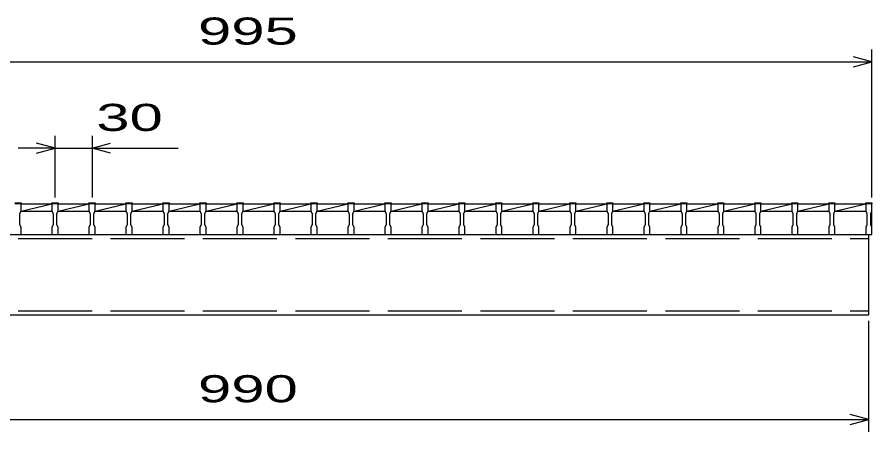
# Model space of a CAD drawing. Units: millimetres, scale not verified. Extents: x -1820 to 1731, y -1282 to 1054.
# Drawn here: x -1117 to -424, y -652 to -316 of the extents above; entities that cross this region are included whole.
import ezdxf
from ezdxf.enums import TextEntityAlignment as Align

# ---------------------------------------------------------------- set-up
doc = ezdxf.new("R2010")
doc.units = ezdxf.units.MM
doc.header["$LTSCALE"] = 10
doc.linetypes.add('DASHED', pattern=[7.5, 6, -1.5])
doc.layers.add('16', color=3, linetype='Continuous', lineweight=25)
doc.layers.add('22', color=4, linetype='Continuous', lineweight=25)
doc.styles.add('ベクトル', font='')
doc.styles.get('ベクトル').set_extended_font_data('ベクトル')

msp = doc.modelspace()

# ---------------------------------------------------------------- linework, layer by layer
at = {"layer": '16'}
for p, q in [((-1119, -466.8), (-1114, -466.8)), ((-1114, -467.5), (-1119, -467.5)), ((-1114, -466.8), (-1114, -467.5)), ((-1114, -473.5), (-1114, -467.5)), ((-1114, -467.5), (-1089, -467.5)), ((-1114, -473.5), (-1089, -467.5)), ((-1089, -467.5), (-1089, -466.8)), ((-1089, -466.8), (-1084, -466.8)), ((-1089, -467.5), (-1089, -473.5)), ((-1084, -467.5), (-1089, -467.5)), ((-1084, -466.8), (-1084, -467.5)), ((-1084, -473.5), (-1084, -467.5)), ((-1084, -467.5), (-1059, -467.5)), ((-1084, -473.5), (-1059, -467.5)), ((-1059, -467.5), (-1059, -466.8)), ((-1059, -466.8), (-1054, -466.8)), ((-1059, -467.5), (-1059, -473.5)), ((-1054, -467.5), (-1059, -467.5)), ((-1054, -466.8), (-1054, -467.5)), ((-1054, -473.5), (-1054, -467.5)), ((-1054, -467.5), (-1029, -467.5)), ((-1054, -473.5), (-1029, -467.5)), ((-1029, -467.5), (-1029, -466.8)), ((-1029, -466.8), (-1024, -466.8)), ((-1029, -467.5), (-1029, -473.5)), ((-1024, -467.5), (-1029, -467.5)), ((-1024, -466.8), (-1024, -467.5)), ((-1024, -473.5), (-1024, -467.5)), ((-1024, -467.5), (-999, -467.5)), ((-1024, -473.5), (-999, -467.5)), ((-999, -467.5), (-999, -466.8)), ((-999, -466.8), (-994, -466.8)), ((-999, -467.5), (-999, -473.5)), ((-994, -467.5), (-999, -467.5)), ((-994, -466.8), (-994, -467.5)), ((-994, -473.5), (-994, -467.5)), ((-994, -467.5), (-969, -467.5)), ((-994, -473.5), (-969, -467.5)), ((-969, -467.5), (-969, -466.8)), ((-969, -466.8), (-964, -466.8)), ((-969, -467.5), (-969, -473.5)), ((-964, -467.5), (-969, -467.5)), ((-964, -466.8), (-964, -467.5)), ((-964, -473.5), (-964, -467.5)), ((-964, -467.5), (-939, -467.5)), ((-964, -473.5), (-939, -467.5)), ((-939, -467.5), (-939, -466.8)), ((-939, -466.8), (-934, -466.8)), ((-939, -467.5), (-939, -473.5)), ((-934, -467.5), (-939, -467.5)), ((-934, -466.8), (-934, -467.5)), ((-934, -473.5), (-934, -467.5)), ((-934, -467.5), (-909, -467.5)), ((-934, -473.5), (-909, -467.5)), ((-909, -467.5), (-909, -466.8)), ((-909, -466.8), (-904, -466.8)), ((-909, -467.5), (-909, -473.5)), ((-904, -467.5), (-909, -467.5)), ((-904, -466.8), (-904, -467.5)), ((-904, -473.5), (-904, -467.5)), ((-904, -467.5), (-879, -467.5)), ((-904, -473.5), (-879, -467.5)), ((-879, -467.5), (-879, -466.8)), ((-879, -466.8), (-874, -466.8)), ((-879, -467.5), (-879, -473.5)), ((-874, -467.5), (-879, -467.5)), ((-874, -466.8), (-874, -467.5)), ((-874, -473.5), (-874, -467.5)), ((-874, -467.5), (-849, -467.5)), ((-874, -473.5), (-849, -467.5)), ((-849, -467.5), (-849, -466.8)), ((-849, -466.8), (-844, -466.8)), ((-849, -467.5), (-849, -473.5)), ((-844, -467.5), (-849, -467.5)), ((-844, -466.8), (-844, -467.5)), ((-844, -473.5), (-844, -467.5)), ((-844, -467.5), (-819, -467.5)), ((-844, -473.5), (-819, -467.5)), ((-819, -467.5), (-819, -466.8)), ((-819, -466.8), (-814, -466.8)), ((-819, -467.5), (-819, -473.5)), ((-814, -467.5), (-819, -467.5)), ((-814, -466.8), (-814, -467.5)), ((-814, -473.5), (-814, -467.5)), ((-814, -467.5), (-789, -467.5)), ((-814, -473.5), (-789, -467.5)), ((-789, -467.5), (-789, -466.8)), ((-789, -466.8), (-784, -466.8)), ((-789, -467.5), (-789, -473.5)), ((-784, -467.5), (-789, -467.5)), ((-784, -466.8), (-784, -467.5)), ((-784, -473.5), (-784, -467.5)), ((-784, -467.5), (-759, -467.5)), ((-784, -473.5), (-759, -467.5)), ((-759, -467.5), (-759, -466.8)), ((-759, -466.8), (-754, -466.8)), ((-759, -467.5), (-759, -473.5)), ((-754, -467.5), (-759, -467.5)), ((-754, -466.8), (-754, -467.5)), ((-754, -473.5), (-754, -467.5)), ((-754, -467.5), (-729, -467.5)), ((-754, -473.5), (-729, -467.5)), ((-729, -467.5), (-729, -466.8)), ((-729, -466.8), (-724, -466.8)), ((-729, -467.5), (-729, -473.5)), ((-724, -467.5), (-729, -467.5)), ((-724, -466.8), (-724, -467.5)), ((-724, -473.5), (-724, -467.5)), ((-724, -467.5), (-699, -467.5)), ((-724, -473.5), (-699, -467.5)), ((-699, -467.5), (-699, -466.8)), ((-699, -466.8), (-694, -466.8)), ((-699, -467.5), (-699, -473.5)), ((-694, -467.5), (-699, -467.5)), ((-694, -466.8), (-694, -467.5)), ((-694, -473.5), (-694, -467.5)), ((-694, -467.5), (-669, -467.5)), ((-694, -473.5), (-669, -467.5)), ((-669, -467.5), (-669, -466.8)), ((-669, -466.8), (-664, -466.8)), ((-669, -467.5), (-669, -473.5)), ((-664, -467.5), (-669, -467.5)), ((-664, -466.8), (-664, -467.5)), ((-664, -473.5), (-664, -467.5)), ((-664, -467.5), (-639, -467.5)), ((-664, -473.5), (-639, -467.5)), ((-639, -467.5), (-639, -466.8)), ((-639, -466.8), (-634, -466.8)), ((-639, -467.5), (-639, -473.5)), ((-634, -467.5), (-639, -467.5)), ((-634, -466.8), (-634, -467.5)), ((-634, -473.5), (-634, -467.5)), ((-634, -467.5), (-609, -467.5)), ((-634, -473.5), (-609, -467.5)), ((-609, -467.5), (-609, -466.8)), ((-609, -466.8), (-604, -466.8)), ((-609, -467.5), (-609, -473.5)), ((-604, -467.5), (-609, -467.5)), ((-604, -466.8), (-604, -467.5)), ((-604, -473.5), (-604, -467.5)), ((-604, -467.5), (-579, -467.5)), ((-604, -473.5), (-579, -467.5)), ((-579, -467.5), (-579, -466.8)), ((-579, -466.8), (-574, -466.8)), ((-579, -467.5), (-579, -473.5)), ((-574, -467.5), (-579, -467.5)), ((-574, -466.8), (-574, -467.5)), ((-574, -473.5), (-574, -467.5)), ((-574, -467.5), (-549, -467.5)), ((-574, -473.5), (-549, -467.5)), ((-549, -467.5), (-549, -466.8)), ((-549, -466.8), (-544, -466.8)), ((-549, -467.5), (-549, -473.5)), ((-544, -467.5), (-549, -467.5)), ((-544, -466.8), (-544, -467.5)), ((-544, -473.5), (-544, -467.5)), ((-544, -467.5), (-519, -467.5)), ((-544, -473.5), (-519, -467.5)), ((-519, -467.5), (-519, -466.8)), ((-519, -466.8), (-514, -466.8)), ((-519, -467.5), (-519, -473.5)), ((-514, -467.5), (-519, -467.5)), ((-514, -466.8), (-514, -467.5)), ((-514, -473.5), (-514, -467.5)), ((-514, -467.5), (-489, -467.5)), ((-514, -473.5), (-489, -467.5)), ((-489, -467.5), (-489, -466.8)), ((-489, -466.8), (-484, -466.8)), ((-489, -467.5), (-489, -473.5)), ((-484, -467.5), (-489, -467.5)), ((-484, -466.8), (-484, -467.5)), ((-484, -473.5), (-484, -467.5)), ((-484, -467.5), (-459, -467.5)), ((-484, -473.5), (-459, -467.5)), ((-459, -467.5), (-459, -466.8)), ((-459, -466.8), (-454, -466.8)), ((-459, -467.5), (-459, -473.5)), ((-454, -467.5), (-459, -467.5)), ((-454, -466.8), (-454, -467.5)), ((-454, -473.5), (-454, -467.5)), ((-454, -467.5), (-429, -467.5)), ((-454, -473.5), (-429, -467.5)), ((-429, -467.5), (-429, -466.8)), ((-429, -466.8), (-424, -466.8)), ((-429, -467.5), (-429, -473.5)), ((-424, -467.5), (-429, -467.5)), ((-424, -466.8), (-424, -467.5)), ((-424, -473.5), (-424, -467.5)), ((-424, -492.5), (-424, -467.5)), ((-1115, -475.5), (-1114, -473.5)), ((-1115, -484.5), (-1115, -475.5)), ((-1114, -473.5), (-1089, -473.5)), ((-1089, -473.5), (-1088, -475.5)), ((-1088, -475.5), (-1088, -484.5)), ((-1085, -475.5), (-1084, -473.5)), ((-1085, -484.5), (-1085, -475.5)), ((-1084, -473.5), (-1059, -473.5)), ((-1059, -473.5), (-1058, -475.5)), ((-1058, -475.5), (-1058, -484.5)), ((-1055, -475.5), (-1054, -473.5)), ((-1055, -484.5), (-1055, -475.5)), ((-1054, -473.5), (-1029, -473.5)), ((-1029, -473.5), (-1028, -475.5)), ((-1028, -475.5), (-1028, -484.5)), ((-1025, -475.5), (-1024, -473.5)), ((-1025, -484.5), (-1025, -475.5)), ((-1024, -473.5), (-999, -473.5)), ((-999, -473.5), (-998, -475.5)), ((-998, -475.5), (-998, -484.5)), ((-995, -475.5), (-994, -473.5)), ((-995, -484.5), (-995, -475.5)), ((-994, -473.5), (-969, -473.5)), ((-969, -473.5), (-968, -475.5)), ((-968, -475.5), (-968, -484.5)), ((-965, -475.5), (-964, -473.5)), ((-965, -484.5), (-965, -475.5)), ((-964, -473.5), (-939, -473.5)), ((-939, -473.5), (-938, -475.5)), ((-938, -475.5), (-938, -484.5)), ((-935, -475.5), (-934, -473.5)), ((-935, -484.5), (-935, -475.5)), ((-934, -473.5), (-909, -473.5)), ((-909, -473.5), (-908, -475.5)), ((-908, -475.5), (-908, -484.5)), ((-905, -475.5), (-904, -473.5)), ((-905, -484.5), (-905, -475.5)), ((-904, -473.5), (-879, -473.5)), ((-879, -473.5), (-878, -475.5)), ((-878, -475.5), (-878, -484.5)), ((-875, -475.5), (-874, -473.5)), ((-875, -484.5), (-875, -475.5)), ((-874, -473.5), (-849, -473.5)), ((-849, -473.5), (-848, -475.5)), ((-848, -475.5), (-848, -484.5)), ((-845, -475.5), (-844, -473.5)), ((-845, -484.5), (-845, -475.5)), ((-844, -473.5), (-819, -473.5)), ((-819, -473.5), (-818, -475.5)), ((-818, -475.5), (-818, -484.5)), ((-815, -475.5), (-814, -473.5)), ((-815, -484.5), (-815, -475.5)), ((-814, -473.5), (-789, -473.5)), ((-789, -473.5), (-788, -475.5)), ((-788, -475.5), (-788, -484.5)), ((-785, -475.5), (-784, -473.5)), ((-785, -484.5), (-785, -475.5)), ((-784, -473.5), (-759, -473.5)), ((-759, -473.5), (-758, -475.5)), ((-758, -475.5), (-758, -484.5)), ((-755, -475.5), (-754, -473.5)), ((-755, -484.5), (-755, -475.5)), ((-754, -473.5), (-729, -473.5)), ((-729, -473.5), (-728, -475.5)), ((-728, -475.5), (-728, -484.5)), ((-725, -475.5), (-724, -473.5)), ((-725, -484.5), (-725, -475.5)), ((-724, -473.5), (-699, -473.5)), ((-699, -473.5), (-698, -475.5)), ((-698, -475.5), (-698, -484.5)), ((-695, -475.5), (-694, -473.5)), ((-695, -484.5), (-695, -475.5)), ((-694, -473.5), (-669, -473.5)), ((-669, -473.5), (-668, -475.5)), ((-668, -475.5), (-668, -484.5)), ((-665, -475.5), (-664, -473.5)), ((-665, -484.5), (-665, -475.5)), ((-664, -473.5), (-639, -473.5)), ((-639, -473.5), (-638, -475.5)), ((-638, -475.5), (-638, -484.5)), ((-635, -475.5), (-634, -473.5)), ((-635, -484.5), (-635, -475.5)), ((-634, -473.5), (-609, -473.5)), ((-609, -473.5), (-608, -475.5)), ((-608, -475.5), (-608, -484.5)), ((-605, -475.5), (-604, -473.5)), ((-605, -484.5), (-605, -475.5)), ((-604, -473.5), (-579, -473.5)), ((-579, -473.5), (-578, -475.5)), ((-578, -475.5), (-578, -484.5)), ((-575, -475.5), (-574, -473.5)), ((-575, -484.5), (-575, -475.5)), ((-574, -473.5), (-549, -473.5)), ((-549, -473.5), (-548, -475.5)), ((-548, -475.5), (-548, -484.5)), ((-545, -475.5), (-544, -473.5)), ((-545, -484.5), (-545, -475.5)), ((-544, -473.5), (-519, -473.5)), ((-519, -473.5), (-518, -475.5)), ((-518, -475.5), (-518, -484.5)), ((-515, -475.5), (-514, -473.5)), ((-515, -484.5), (-515, -475.5)), ((-514, -473.5), (-489, -473.5)), ((-489, -473.5), (-488, -475.5)), ((-488, -475.5), (-488, -484.5)), ((-485, -475.5), (-484, -473.5)), ((-485, -484.5), (-485, -475.5)), ((-484, -473.5), (-459, -473.5)), ((-459, -473.5), (-458, -475.5)), ((-458, -475.5), (-458, -484.5)), ((-455, -475.5), (-454, -473.5)), ((-455, -484.5), (-455, -475.5)), ((-454, -473.5), (-429, -473.5)), ((-429, -473.5), (-428, -475.5)), ((-428, -475.5), (-428, -484.5)), ((-425, -475.5), (-424, -473.5)), ((-425, -484.5), (-425, -475.5)), ((-1114, -486.5), (-1115, -484.5)), ((-1088, -484.5), (-1089, -486.5)), ((-1084, -486.5), (-1085, -484.5)), ((-1058, -484.5), (-1059, -486.5)), ((-1054, -486.5), (-1055, -484.5)), ((-1028, -484.5), (-1029, -486.5)), ((-1024, -486.5), (-1025, -484.5)), ((-998, -484.5), (-999, -486.5)), ((-994, -486.5), (-995, -484.5)), ((-968, -484.5), (-969, -486.5)), ((-964, -486.5), (-965, -484.5)), ((-938, -484.5), (-939, -486.5)), ((-934, -486.5), (-935, -484.5)), ((-908, -484.5), (-909, -486.5)), ((-904, -486.5), (-905, -484.5)), ((-878, -484.5), (-879, -486.5)), ((-874, -486.5), (-875, -484.5)), ((-848, -484.5), (-849, -486.5)), ((-844, -486.5), (-845, -484.5)), ((-818, -484.5), (-819, -486.5)), ((-814, -486.5), (-815, -484.5)), ((-788, -484.5), (-789, -486.5)), ((-784, -486.5), (-785, -484.5)), ((-758, -484.5), (-759, -486.5)), ((-754, -486.5), (-755, -484.5)), ((-728, -484.5), (-729, -486.5)), ((-724, -486.5), (-725, -484.5)), ((-698, -484.5), (-699, -486.5)), ((-694, -486.5), (-695, -484.5)), ((-668, -484.5), (-669, -486.5)), ((-664, -486.5), (-665, -484.5)), ((-638, -484.5), (-639, -486.5)), ((-634, -486.5), (-635, -484.5)), ((-608, -484.5), (-609, -486.5)), ((-604, -486.5), (-605, -484.5)), ((-578, -484.5), (-579, -486.5)), ((-574, -486.5), (-575, -484.5)), ((-548, -484.5), (-549, -486.5)), ((-544, -486.5), (-545, -484.5)), ((-518, -484.5), (-519, -486.5)), ((-514, -486.5), (-515, -484.5)), ((-488, -484.5), (-489, -486.5)), ((-484, -486.5), (-485, -484.5)), ((-458, -484.5), (-459, -486.5)), ((-454, -486.5), (-455, -484.5)), ((-428, -484.5), (-429, -486.5)), ((-424, -486.5), (-425, -484.5)), ((-1114, -492.5), (-1114, -486.5)), ((-1089, -486.5), (-1089, -492.5)), ((-1084, -492.5), (-1084, -486.5)), ((-1059, -486.5), (-1059, -492.5)), ((-1054, -492.5), (-1054, -486.5)), ((-1029, -486.5), (-1029, -492.5)), ((-1024, -492.5), (-1024, -486.5)), ((-999, -486.5), (-999, -492.5)), ((-994, -492.5), (-994, -486.5)), ((-969, -486.5), (-969, -492.5)), ((-964, -492.5), (-964, -486.5)), ((-939, -486.5), (-939, -492.5)), ((-934, -492.5), (-934, -486.5)), ((-909, -486.5), (-909, -492.5)), ((-904, -492.5), (-904, -486.5)), ((-879, -486.5), (-879, -492.5)), ((-874, -492.5), (-874, -486.5)), ((-849, -486.5), (-849, -492.5)), ((-844, -492.5), (-844, -486.5)), ((-819, -486.5), (-819, -492.5)), ((-814, -492.5), (-814, -486.5)), ((-789, -486.5), (-789, -492.5)), ((-784, -492.5), (-784, -486.5)), ((-759, -486.5), (-759, -492.5)), ((-754, -492.5), (-754, -486.5)), ((-729, -486.5), (-729, -492.5)), ((-724, -492.5), (-724, -486.5)), ((-699, -486.5), (-699, -492.5)), ((-694, -492.5), (-694, -486.5)), ((-669, -486.5), (-669, -492.5)), ((-664, -492.5), (-664, -486.5)), ((-639, -486.5), (-639, -492.5)), ((-634, -492.5), (-634, -486.5)), ((-609, -486.5), (-609, -492.5)), ((-604, -492.5), (-604, -486.5)), ((-579, -486.5), (-579, -492.5)), ((-574, -492.5), (-574, -486.5)), ((-549, -486.5), (-549, -492.5)), ((-544, -492.5), (-544, -486.5)), ((-519, -486.5), (-519, -492.5)), ((-514, -492.5), (-514, -486.5)), ((-489, -486.5), (-489, -492.5)), ((-484, -492.5), (-484, -486.5)), ((-459, -486.5), (-459, -492.5)), ((-454, -492.5), (-454, -486.5)), ((-429, -486.5), (-429, -492.5)), ((-424, -492.5), (-424, -486.5)), ((-1416.5, -492.5), (-426.5, -492.5)), ((-1119, -492.5), (-1114, -492.5)), ((-1114, -492.5), (-1089, -492.5)), ((-1089, -492.5), (-1084, -492.5)), ((-1084, -492.5), (-1059, -492.5)), ((-1059, -492.5), (-1054, -492.5)), ((-1054, -492.5), (-1029, -492.5)), ((-1029, -492.5), (-1024, -492.5)), ((-1024, -492.5), (-999, -492.5)), ((-999, -492.5), (-994, -492.5)), ((-994, -492.5), (-969, -492.5)), ((-969, -492.5), (-964, -492.5)), ((-964, -492.5), (-939, -492.5)), ((-939, -492.5), (-934, -492.5)), ((-934, -492.5), (-909, -492.5)), ((-909, -492.5), (-904, -492.5)), ((-904, -492.5), (-879, -492.5)), ((-879, -492.5), (-874, -492.5)), ((-874, -492.5), (-849, -492.5)), ((-849, -492.5), (-844, -492.5)), ((-844, -492.5), (-819, -492.5)), ((-819, -492.5), (-814, -492.5)), ((-814, -492.5), (-789, -492.5)), ((-789, -492.5), (-784, -492.5)), ((-784, -492.5), (-759, -492.5)), ((-759, -492.5), (-754, -492.5)), ((-754, -492.5), (-729, -492.5)), ((-729, -492.5), (-724, -492.5)), ((-724, -492.5), (-699, -492.5)), ((-699, -492.5), (-694, -492.5)), ((-694, -492.5), (-669, -492.5)), ((-669, -492.5), (-664, -492.5)), ((-664, -492.5), (-639, -492.5)), ((-639, -492.5), (-634, -492.5)), ((-634, -492.5), (-609, -492.5)), ((-609, -492.5), (-604, -492.5)), ((-604, -492.5), (-579, -492.5)), ((-579, -492.5), (-574, -492.5)), ((-574, -492.5), (-549, -492.5)), ((-549, -492.5), (-544, -492.5)), ((-544, -492.5), (-519, -492.5)), ((-519, -492.5), (-514, -492.5)), ((-514, -492.5), (-489, -492.5)), ((-489, -492.5), (-484, -492.5)), ((-484, -492.5), (-459, -492.5)), ((-459, -492.5), (-454, -492.5)), ((-454, -492.5), (-426.5, -492.5)), ((-429, -492.5), (-424, -492.5)), ((-426.5, -557.5), (-426.5, -492.5)), ((-1416.5, -557.5), (-426.5, -557.5))]:
    msp.add_line(p, q, dxfattribs=at)
at = {"layer": '16', "linetype": 'DASHED'}
for p, q in [((-1416.5, -495.7), (-426.5, -495.7)), ((-1416.5, -554.3), (-426.5, -554.3))]:
    msp.add_line(p, q, dxfattribs=at)
at = {"layer": '22'}
for p, q in [((-424, -462.5), (-424, -342.5)), ((-1419, -352.5), (-424, -352.5)), ((-424, -352.5), (-439, -348.5)), ((-439, -356.5), (-424, -352.5)), ((-1086.5, -462.5), (-1086.5, -412.5)), ((-1056.5, -412.5), (-1056.5, -462.5)), ((-1086.5, -422.5), (-1116.5, -422.5)), ((-1086.5, -422.5), (-1101.5, -418.5)), ((-1101.5, -426.5), (-1086.5, -422.5)), ((-1086.5, -422.5), (-1056.5, -422.5)), ((-1056.5, -422.5), (-1041.5, -418.5)), ((-1041.5, -426.5), (-1056.5, -422.5)), ((-1056.5, -422.5), (-986.5, -422.5)), ((-426.5, -652.5), (-426.5, -562.5)), ((-1416.5, -642.5), (-426.5, -642.5)), ((-426.5, -642.5), (-441.5, -638.5)), ((-441.5, -646.5), (-426.5, -642.5))]:
    msp.add_line(p, q, dxfattribs=at)

# ---------------------------------------------------------------- texts
at = {"layer": '22', "color": 2, "style": 'ベクトル', "width": 1.65}
for s, p in [(' 995 ', (-984, -327.5)), (' 30 ', (-1066.5, -397.5)), (' 990 ', (-984, -617.5))]:
    msp.add_text(s, height=21.99, dxfattribs=at).set_placement(p, align=Align.MIDDLE_LEFT)

doc.saveas('drawing.dxf')
